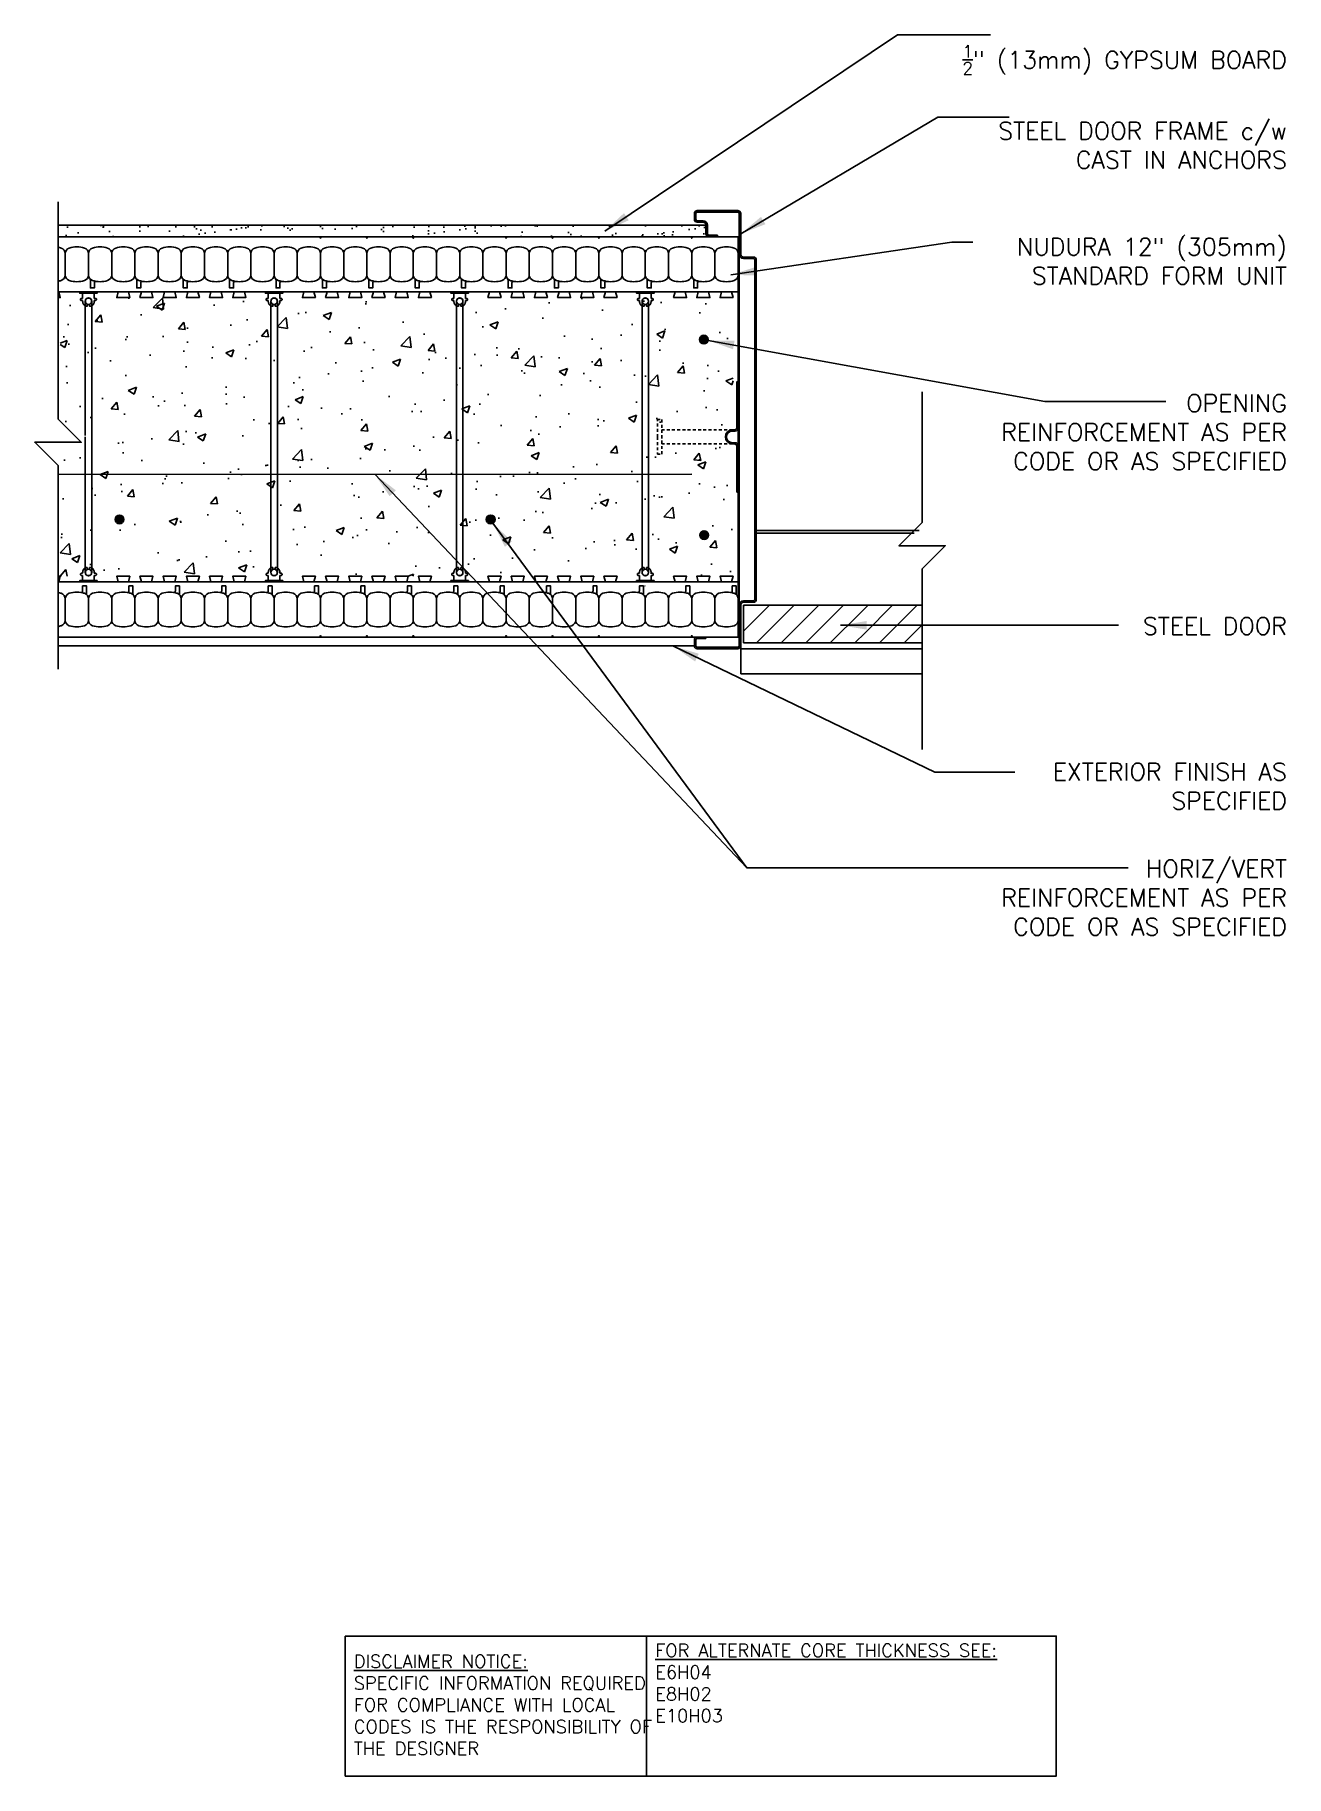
# Model space of a CAD drawing. Header units: inches. Extents: x 2973.8 to 3027.8, y 459.4 to 534.4.
import ezdxf

# ---------------------------------------------------------------- set-up
doc = ezdxf.new("R2010")
doc.units = ezdxf.units.IN
doc.header["$LTSCALE"] = 0.5
doc.header["$MEASUREMENT"] = 0
doc.linetypes.add('HIDDEN', pattern=[0.375, 0.25, -0.125])
doc.layers.get('0').update_dxf_attribs({"linetype": 'CONTINUOUS'})
for name, color, linetype in [('HATCH', 12, 'CONTINUOUS'), ('LINE18', 9, 'CONTINUOUS'), ('line25', 2, 'CONTINUOUS'), ('LINE50', 5, 'CONTINUOUS'), ('LINE65', 3, 'CONTINUOUS'), ('LINE9', 9, 'CONTINUOUS'), ('TEXT', 4, 'CONTINUOUS')]:
    doc.layers.add(name, color=color, linetype=linetype)
doc.styles.add('DIM', font='romans.shx', dxfattribs={"width": 0.7})
doc.styles.add('ROMANS', font='romans')
doc.styles.get("Standard").update_dxf_attribs({"font": 'romans.shx'})
doc.dimstyles.new('ext_12', dxfattribs={"dimscale": 12, "dimtxt": 0.09375, "dimasz": 0.09375, "dimexe": 0.09375, "dimexo": 0.0625, "dimgap": 0.0625, "dimtad": 1, "dimdec": 1, "dimzin": 3, "dimdsep": 46, "dimlunit": 4, "dimtxsty": 'DIM', "dimcen": 0.09, "dimdle": 0.09375, "dimclrt": 4, "dimadec": 0, "dimazin": 0, "dimtfac": 1, "dimtdec": 1, "dimtmove": 2, "dimatfit": 3, "dimfxl": 0, "dimfrac": 2, "dimtolj": 1, "dimtzin": 0, "dimarcsym": 0})
pattern_1 = [(45, (86.2327, -1.78074), (-0.53033009, 0.53033009), [])]

# ---------------------------------------------------------------- blocks, each defined once
blk = doc.blocks.new('Connector')
blk.add_point((0.271, 0))
at = {"layer": 'LINE9'}
for p, q in [((0, 0.375), (0, -0.375)), ((0.062, -0.375), (0.062, 0.375)), ((0.281, 0.25), (0.062, 0.25))]:
    blk.add_line(p, q, dxfattribs=at)
for points, weights in [([(0.007, 0.375), (0.004, 0.375), (0, 0.375)], [1, 0.972587069138, 0.950305488115]), ([(0.327, 0.343), (0.308, 0.343), (0.281, 0.317), (0.281, 0.297)], [1, 0.85355339, 0.85355339, 1]), ([(0.328, 0.343), (0.327, 0.343), (0.327, 0.343)], [1, 0.70710678, 1]), ([(0.375, 0.297), (0.375, 0.317), (0.348, 0.343), (0.329, 0.343)], [1, 0.85355339, 0.85355339, 1]), ([(0.406, 0.25), (0.546, 0.25), (0.619, 0.131)], [0.958404415409, 0.794674173519, 0.864651571113]), ([(0.619, 0.052), (0.612, 0.049), (0.604, 0.049)], [0.83615024178, 0.892081430621, 1]), ([(0, -0.375), (0.004, -0.375), (0.007, -0.375)], [0.950305488115, 0.972587069138, 1]), ([(0.281, -0.297), (0.281, -0.317), (0.308, -0.343), (0.327, -0.343)], [1, 0.85355339, 0.85355339, 1]), ([(0.327, -0.343), (0.281, -0.343), (0.281, -0.297)], [1, 0.70710678, 1]), ([(0.329, -0.343), (0.348, -0.343), (0.375, -0.317), (0.375, -0.297)], [1, 0.85355339, 0.85355339, 1]), ([(0.375, -0.297), (0.375, -0.343), (0.329, -0.343)], [1, 0.70710678, 1]), ([(0.619, -0.131), (0.546, -0.25), (0.406, -0.25)], [0.864651574428, 0.794674169686, 0.958404415195]), ([(0.604, -0.049), (0.612, -0.049), (0.619, -0.052)], [1, 0.89208144177, 0.836150253337])]:
    blk.add_rational_spline(points, weights, degree=2, dxfattribs=at)
for points, degree in [([(0, 0.375), (0.002, 0.375), (0.005, 0.375), (0.007, 0.375)], 3), ([(0.007, 0.375), (0.021, 0.375), (0.051, 0.375), (0.062, 0.375), (0.062, 0.375)], 3), ([(0.281, 0.25), (0.281, 0.297)], 1), ([(0.327, 0.343), (0.327, 0.343), (0.328, 0.343), (0.328, 0.343)], 3), ([(0.328, 0.343), (0.329, 0.343), (0.329, 0.343), (0.329, 0.343)], 3), ([(0.375, 0.25), (0.375, 0.297)], 1), ([(0.406, 0.25), (0.375, 0.25)], 1), ([(0.406, 0.25), (0.406, 0.25)], 1), ([(0.406, 0.25), (0.406, 0.25)], 1), ([(0.406, 0.25), (0.406, 0.25)], 1), ([(0.406, 0.25), (0.406, 0.25)], 1), ([(0.406, 0.25), (0.406, 0.25)], 1), ([(0.406, 0.25), (0.406, 0.25)], 1), ([(0.406, 0.25), (0.406, 0.25)], 1), ([(0.406, 0.25), (0.406, 0.25)], 1), ([(0.406, 0.25), (0.406, 0.25)], 1), ([(0.406, 0.25), (0.406, 0.25)], 1), ([(0.406, 0.25), (0.406, 0.25)], 1), ([(0.406, 0.25), (0.406, 0.25)], 1), ([(0.406, 0.25), (0.406, 0.25)], 1), ([(0.406, 0.25), (0.406, 0.25)], 1), ([(0.406, 0.25), (0.406, 0.25)], 1), ([(0.406, 0.25), (0.406, 0.25)], 1), ([(0.406, 0.25), (0.406, 0.25)], 1), ([(0.406, 0.25), (0.406, 0.25)], 1), ([(0.406, 0.25), (0.406, 0.25)], 1), ([(0.406, 0.25), (0.406, 0.25)], 1), ([(0.406, 0.25), (0.406, 0.25)], 1), ([(0.406, 0.25), (0.406, 0.25)], 1), ([(0.406, 0.25), (0.406, 0.25)], 1), ([(0.406, 0.25), (0.406, 0.25)], 1), ([(0.604, 0.049), (0.532, 0.049)], 1), ([(0.532, 0.049), (0.532, 0.049)], 1), ([(0.532, 0.049), (0.532, 0.049)], 1), ([(0.532, 0.049), (0.532, 0.049)], 1), ([(0.532, 0.049), (0.532, 0.049)], 1), ([(0.532, 0.049), (0.532, 0.049)], 1), ([(0.532, 0.049), (0.532, 0.049)], 1), ([(0.532, 0.049), (0.532, 0.049)], 1), ([(0.532, 0.049), (0.532, 0.049)], 1), ([(0.532, 0.049), (0.532, 0.049)], 1), ([(0.532, 0.049), (0.532, 0.049)], 1), ([(0.604, 0.049), (0.609, 0.049), (0.614, 0.05), (0.619, 0.052)], 3), ([(0.604, 0.049), (0.604, 0.049)], 1), ([(0.604, 0.049), (0.604, 0.049)], 1), ([(0.604, 0.049), (0.604, 0.049)], 1), ([(0.604, 0.049), (0.604, 0.049)], 1), ([(0.619, 0.131), (0.619, 0.052)], 1), ([(0.619, 0.131), (0.619, 0.131)], 1), ([(0.619, 0.131), (0.619, 0.131)], 1), ([(0.619, 0.131), (0.619, 0.131)], 1), ([(0.619, 0.131), (0.619, 0.131)], 1), ([(0.007, -0.375), (0.005, -0.375), (0.002, -0.375), (0, -0.375)], 3), ([(0.062, -0.375), (0.062, -0.375), (0.051, -0.375), (0.021, -0.375), (0.007, -0.375)], 3), ([(0.062, -0.25), (0.281, -0.25)], 1), ([(0.281, -0.297), (0.281, -0.25)], 1), ([(0.281, -0.25), (0.281, -0.297)], 1), ([(0.328, -0.343), (0.328, -0.343), (0.327, -0.343), (0.327, -0.343)], 3), ([(0.329, -0.343), (0.329, -0.343), (0.329, -0.343), (0.328, -0.343)], 3), ([(0.375, -0.25), (0.375, -0.297)], 1), ([(0.375, -0.297), (0.375, -0.25)], 1), ([(0.406, -0.25), (0.375, -0.25)], 1), ([(0.406, -0.25), (0.406, -0.25)], 1), ([(0.406, -0.25), (0.406, -0.25)], 1), ([(0.406, -0.25), (0.406, -0.25)], 1), ([(0.406, -0.25), (0.406, -0.25)], 1), ([(0.406, -0.25), (0.406, -0.25)], 1), ([(0.406, -0.25), (0.406, -0.25)], 1), ([(0.406, -0.25), (0.406, -0.25)], 1), ([(0.406, -0.25), (0.406, -0.25)], 1), ([(0.406, -0.25), (0.406, -0.25)], 1), ([(0.406, -0.25), (0.406, -0.25)], 1), ([(0.406, -0.25), (0.406, -0.25)], 1), ([(0.532, -0.049), (0.604, -0.049)], 1), ([(0.604, -0.049), (0.58, -0.049), (0.556, -0.049), (0.532, -0.049)], 3), ([(0.532, -0.049), (0.532, -0.049)], 1), ([(0.532, -0.049), (0.532, -0.049)], 1), ([(0.532, -0.049), (0.532, -0.049)], 1), ([(0.532, -0.049), (0.532, -0.049)], 1), ([(0.619, -0.052), (0.614, -0.05), (0.609, -0.049), (0.604, -0.049)], 3), ([(0.604, -0.049), (0.604, -0.049)], 1), ([(0.604, -0.049), (0.604, -0.049)], 1), ([(0.604, -0.049), (0.604, -0.049)], 1), ([(0.604, -0.049), (0.604, -0.049)], 1), ([(0.604, -0.049), (0.604, -0.049)], 1), ([(0.604, -0.049), (0.604, -0.049)], 1), ([(0.604, -0.049), (0.604, -0.049)], 1), ([(0.604, -0.049), (0.604, -0.049)], 1), ([(0.619, -0.052), (0.619, -0.131)], 1), ([(0.619, -0.131), (0.619, -0.131)], 1), ([(0.619, -0.131), (0.619, -0.131)], 1), ([(0.619, -0.131), (0.619, -0.131)], 1), ([(0.619, -0.131), (0.619, -0.131)], 1)]:
    blk.add_open_spline(points, degree=degree, dxfattribs=at)
for points, weights, knots in [([(0.062, 0.375), (0.062, 0.375), (0.046, 0.375), (0.03, 0.375), (0.007, 0.375)], [0.868718858569, 0.861102746415, 1, 0.861102734288, 0.868718859898], [0, 0, 0, 0.5, 0.5, 1, 1, 1]), ([(0.532, 0.049), (0.472, 0.203), (0.333, 0.113), (0.157, 0), (0.333, -0.113), (0.472, -0.203), (0.532, -0.049)], [0.899508922286, 0.599718215298, 1, 0.54226024, 1, 0.599718224335, 0.899508908749], [0, 0, 0, 0.318112, 0.318112, 0.681888, 0.681888, 1, 1, 1]), ([(0.007, -0.375), (0.03, -0.375), (0.046, -0.375), (0.062, -0.375), (0.062, -0.375)], [0.868718859319, 0.861102739573, 1, 0.861102742958, 0.868718858948], [0, 0, 0, 0.5, 0.5, 1, 1, 1])]:
    blk.add_rational_spline(points, weights, degree=2, knots=knots, dxfattribs=at)

msp = doc.modelspace()

# ---------------------------------------------------------------- hatches: boundary and pattern name
at = {"layer": 'HATCH'}
h = msp.add_hatch(dxfattribs=at)
h.set_pattern_fill('AR-SAND', color=256, scale=0.5, style=0)
h.set_pattern_definition([(37.5, (99.96974, 66.24105), (-0.03149668, 0.96341188), [0, -0.76, 0, -0.85, 0, -0.8125]), (7.5, (99.9697, 66.241), (0.88488835, 1.41107303), [0, -0.41, 0, -0.685, 0, -0.2625]), (327.5, (99.3547, 66.24105), (1.55707093, 0.00282953), [0, -0.25, 0, -0.9, 0, -1.175]), (317.5, (99.3547, 66.241), (1.5030633, 0.4388378), [0, -0.125, 0, -0.59, 0, -0.675])])
h.paths.add_polyline_path([(2993.448, 526.177), (2987.763, 526.177), (2987.763, 525.677), (2993.448, 525.677)])
h.paths.add_polyline_path([(2974.847, 526.177), (2974.847, 525.677), (2987.763, 525.677), (2987.763, 526.177)])
edge = h.paths.add_edge_path()
edge.add_line((3003.272, 525.677), (3003.272, 525.74))
edge.add_line((3003.272, 525.74), (3002.897, 525.74))
edge.add_arc((3002.897, 525.802), 0.0625, 180, 270, ccw=False)
edge.add_line((3002.834, 525.802), (3002.834, 526.177))
edge.add_line((3002.834, 526.177), (2993.448, 526.177))
edge.add_line((2993.448, 526.177), (2993.448, 525.677))
edge.add_line((2993.448, 525.677), (3003.272, 525.677))
h = msp.add_hatch(dxfattribs=at)
h.set_pattern_fill('AR-CONC', color=256, scale=0.5, style=0)
h.set_pattern_definition([(50, (2974.9405, 511.0524), (3.5863, -0.31376), [0.375, -4.125]), (355, (2974.9405, 511.0524), (-0.69376, 3.76096), [0.3, -3.3]), (100.451, (2975.2393, 511.0263), (2.89255, 3.4472), [0.3187, -3.5057]), (46.184, (2974.9405, 512.0524), (5.3362, -0.8276), [0.5625, -6.1875]), (96.636, (2975.385, 511.9834), (4.6733, 4.8706), [0.47805, -5.2586]), (351.184, (2974.9405, 512.0524), (4.6733, 4.8706), [0.45, -4.95]), (21, (2975.4405, 511.8024), (2.98454, -2.0131), [0.375, -4.125]), (326, (2975.4405, 511.8024), (1.21658, 3.62575), [0.3, -3.3]), (71.451, (2975.689, 511.6346), (4.2011, 1.61265), [0.3187, -3.5057]), (37.5, (2974.9405, 511.0524), (0.0608, 1.66447), [0, -3.26, 0, -3.35, 0, -3.3125]), (7.5, (2974.9405, 511.0524), (1.31535, 1.97206), [0, -1.91, 0, -3.185, 0, -1.2625]), (327.5, (2973.8255, 511.0524), (2.66911, -0.112774), [0, -1.25, 0, -3.9, 0, -5.175]), (317.5, (2973.3255, 511.0524), (2.91593, 0.50052), [0, -1.625, 0, -2.59, 0, -3.675])])
h.paths.add_polyline_path([(3003.94, 523.052), (2974.94, 523.052), (2974.94, 511.052), (3003.94, 511.052)])
h = msp.add_hatch(dxfattribs=at)
h.set_pattern_fill('ANSI31', color=256, scale=6, style=0)
h.set_pattern_definition(pattern_1)
h.paths.add_polyline_path([(3004.397, 508.177), (3005.611, 508.177), (3005.212, 509.033), (3004.931, 509.802), (3004.397, 509.802)])
h = msp.add_hatch(dxfattribs=at)
h.set_pattern_fill('ANSI31', color=256, scale=6, style=0)
h.set_pattern_definition(pattern_1)
h.paths.add_polyline_path([(3009.705, 508.177), (3009.426, 509.802), (3004.931, 509.802), (3005.212, 509.033), (3005.611, 508.177)])
h = msp.add_hatch(dxfattribs=at)
h.set_pattern_fill('ANSI31', color=256, scale=6, style=0)
h.set_pattern_definition(pattern_1)
h.paths.add_polyline_path([(3009.705, 508.177), (3012.086, 508.177), (3012.086, 509.802), (3009.426, 509.802)])
at = {"layer": 'LINE65'}
for points in [[(3002.869, 521.243, 1), (3002.494, 521.243, 1)], [(2977.681, 513.498, 1), (2977.306, 513.498, 1)], [(2993.681, 513.498, 1), (2993.306, 513.498, 1)], [(3002.88, 512.82, 1), (3002.505, 512.82, 1)]]:
    msp.add_hatch(color=256, dxfattribs=at).paths.add_polyline_path(points)

# ---------------------------------------------------------------- linework, layer by layer
at = {"layer": 'HATCH'}
for p, q in [((3004.941, 513.026), (3011.964, 513.026)), ((3004.941, 512.901), (3011.747, 512.901)), ((3004.272, 508.051), (3004.272, 506.842)), ((3004.272, 507.926), (3012.086, 507.926)), ((3004.272, 506.842), (3012.086, 506.842))]:
    msp.add_line(p, q, dxfattribs=at)
at = {"layer": 'LINE18'}
for points in [[(2974.847, 507.052), (2974.847, 515.823), (2973.847, 516.823), (2975.847, 516.823), (2974.847, 517.823), (2974.847, 527.177)], [(3012.086, 503.583), (3012.086, 511.363), (3013.086, 512.363), (3011.086, 512.363), (3012.086, 513.363), (3012.086, 518.988)]]:
    msp.add_lwpolyline(points, dxfattribs=at)
at = {"layer": 'line25'}
for p, q in [((3004.159, 523.302), (2974.847, 523.302)), ((3004.159, 511.052), (3004.159, 508.427)), ((3004.159, 510.802), (2974.847, 510.802)), ((3000.139, 510.634), (3000.159, 510.634)), ((3012.086, 509.802), (3004.397, 509.802)), ((3004.397, 509.802), (3004.397, 508.177)), ((3004.397, 508.177), (3012.086, 508.177))]:
    msp.add_line(p, q, dxfattribs=at)
for points in [[(2974.847, 523.302), (2974.878, 523.302), (2974.94, 523.052), (2974.847, 523.052)], [(2974.847, 510.802), (2974.878, 510.802), (2974.94, 511.052), (2974.847, 511.052)]]:
    msp.add_lwpolyline(points, dxfattribs=at)
for points in [[(2977.878, 523.302), (2977.94, 523.052), (2977.378, 523.052), (2977.44, 523.302)], [(2978.878, 523.302), (2978.94, 523.052), (2978.378, 523.052), (2978.44, 523.302)], [(2979.878, 523.302), (2979.94, 523.052), (2979.378, 523.052), (2979.44, 523.302)], [(2980.878, 523.302), (2980.94, 523.052), (2980.378, 523.052), (2980.44, 523.302)], [(2981.878, 523.302), (2981.94, 523.052), (2981.378, 523.052), (2981.44, 523.302)], [(2982.878, 523.302), (2982.94, 523.052), (2982.378, 523.052), (2982.44, 523.302)], [(2985.878, 523.302), (2985.94, 523.052), (2985.378, 523.052), (2985.44, 523.302)], [(2986.878, 523.302), (2986.94, 523.052), (2986.378, 523.052), (2986.44, 523.302)], [(2987.878, 523.302), (2987.94, 523.052), (2987.378, 523.052), (2987.44, 523.302)], [(2988.878, 523.302), (2988.94, 523.052), (2988.378, 523.052), (2988.44, 523.302)], [(2989.878, 523.302), (2989.94, 523.052), (2989.378, 523.052), (2989.44, 523.302)], [(2990.878, 523.302), (2990.94, 523.052), (2990.378, 523.052), (2990.44, 523.302)], [(2993.878, 523.302), (2993.94, 523.052), (2993.378, 523.052), (2993.44, 523.302)], [(2994.878, 523.302), (2994.94, 523.052), (2994.378, 523.052), (2994.44, 523.302)], [(2995.878, 523.302), (2995.94, 523.052), (2995.378, 523.052), (2995.44, 523.302)], [(2996.878, 523.302), (2996.94, 523.052), (2996.378, 523.052), (2996.44, 523.302)], [(2997.878, 523.302), (2997.94, 523.052), (2997.378, 523.052), (2997.44, 523.302)], [(2998.878, 523.302), (2998.94, 523.052), (2998.378, 523.052), (2998.44, 523.302)], [(3001.878, 523.302), (3001.94, 523.052), (3001.378, 523.052), (3001.44, 523.302)], [(3002.878, 523.302), (3002.94, 523.052), (3002.378, 523.052), (3002.44, 523.302)], [(3003.878, 523.302), (3003.94, 523.052), (3003.378, 523.052), (3003.44, 523.302)], [(2977.878, 510.802), (2977.94, 511.052), (2977.378, 511.052), (2977.44, 510.802)], [(2978.878, 510.802), (2978.94, 511.052), (2978.378, 511.052), (2978.44, 510.802)], [(2979.878, 510.802), (2979.94, 511.052), (2979.378, 511.052), (2979.44, 510.802)], [(2980.878, 510.802), (2980.94, 511.052), (2980.378, 511.052), (2980.44, 510.802)], [(2981.878, 510.802), (2981.94, 511.052), (2981.378, 511.052), (2981.44, 510.802)], [(2982.878, 510.802), (2982.94, 511.052), (2982.378, 511.052), (2982.44, 510.802)], [(2985.878, 510.802), (2985.94, 511.052), (2985.378, 511.052), (2985.44, 510.802)], [(2986.878, 510.802), (2986.94, 511.052), (2986.378, 511.052), (2986.44, 510.802)], [(2987.878, 510.802), (2987.94, 511.052), (2987.378, 511.052), (2987.44, 510.802)], [(2988.878, 510.802), (2988.94, 511.052), (2988.378, 511.052), (2988.44, 510.802)], [(2989.878, 510.802), (2989.94, 511.052), (2989.378, 511.052), (2989.44, 510.802)], [(2990.878, 510.802), (2990.94, 511.052), (2990.378, 511.052), (2990.44, 510.802)], [(2993.878, 510.802), (2993.94, 511.052), (2993.378, 511.052), (2993.44, 510.802)], [(2994.878, 510.802), (2994.94, 511.052), (2994.378, 511.052), (2994.44, 510.802)], [(2995.878, 510.802), (2995.94, 511.052), (2995.378, 511.052), (2995.44, 510.802)], [(2996.878, 510.802), (2996.94, 511.052), (2996.378, 511.052), (2996.44, 510.802)], [(2997.878, 510.802), (2997.94, 511.052), (2997.378, 511.052), (2997.44, 510.802)], [(2998.878, 510.802), (2998.94, 511.052), (2998.378, 511.052), (2998.44, 510.802)], [(3001.878, 510.802), (3001.94, 511.052), (3001.378, 511.052), (3001.44, 510.802)], [(3002.878, 510.802), (3002.94, 511.052), (3002.378, 511.052), (3002.44, 510.802)], [(3003.878, 510.802), (3003.94, 511.052), (3003.378, 511.052), (3003.44, 510.802)]]:
    msp.add_lwpolyline(points, close=True, dxfattribs=at)
at = {"layer": 'LINE50'}
for p, q in [((2974.847, 525.677), (3004.159, 525.677)), ((3004.159, 525.677), (3004.159, 523.302)), ((3004.159, 511.052), (3004.159, 508.427)), ((3004.159, 508.427), (3004.159, 510.802)), ((2974.847, 508.427), (3004.159, 508.427))]:
    msp.add_line(p, q, dxfattribs=at)
at = {"layer": 'LINE65', "flags": 128}
msp.add_lwpolyline([(2974.847, 515.43), (3002.159, 515.45)], dxfattribs=at)
at = {"layer": 'LINE65'}
for centre in [(3002.682, 521.243), (2977.494, 513.498), (2993.494, 513.498), (3002.693, 512.82)]:
    msp.add_circle(centre, 0.188, dxfattribs=at)
at = {"layer": 'LINE9'}
for p, q in [((3002.272, 526.677), (3002.272, 526.427)), ((3002.334, 526.427), (3002.334, 526.677)), ((3004.147, 526.802), (3002.397, 526.802)), ((3002.397, 526.74), (3004.147, 526.74)), ((3004.209, 526.677), (3004.209, 524.927)), ((3004.272, 524.927), (3004.272, 526.677)), ((3002.647, 526.365), (3002.397, 526.365)), ((3002.397, 526.302), (3002.647, 526.302)), ((3002.772, 526.177), (3002.772, 525.802)), ((3002.834, 525.802), (3002.834, 526.177)), ((3003.272, 525.74), (3002.897, 525.74)), ((3002.897, 525.677), (3003.272, 525.677)), ((3003.272, 525.677), (3003.272, 525.74)), ((3004.159, 509.306), (3004.159, 525.425)), ((3004.159, 525.425), (3004.209, 525.425)), ((3004.209, 525.425), (3004.209, 509.306)), ((3004.816, 524.802), (3004.397, 524.802)), ((3004.397, 524.74), (3004.816, 524.74)), ((3004.878, 524.677), (3004.878, 510.052)), ((3004.941, 510.052), (3004.941, 524.677)), ((2976.019, 517.109), (2976.019, 522.896)), ((2976.3, 514.318), (2976.3, 522.896)), ((2984.019, 514.318), (2984.019, 522.896)), ((2984.3, 514.318), (2984.3, 522.896)), ((2992.019, 511.208), (2992.019, 522.896)), ((2992.3, 511.208), (2992.3, 522.896)), ((3000.019, 511.208), (3000.019, 522.896)), ((3000.3, 511.208), (3000.3, 522.896)), ((2976.019, 516.109), (2976.019, 517.052)), ((2976.019, 514.318), (2976.019, 516.109)), ((2976.019, 514.087), (2976.019, 514.318)), ((2976.019, 511.208), (2976.019, 514.087)), ((2976.3, 511.208), (2976.3, 514.318)), ((2984.019, 511.208), (2984.019, 514.318)), ((2984.3, 511.208), (2984.3, 514.318)), ((3004.209, 509.802), (3004.209, 508.052)), ((3004.272, 508.052), (3004.272, 509.802)), ((3004.816, 509.99), (3004.397, 509.99)), ((3004.397, 509.927), (3004.816, 509.927)), ((3004.209, 509.306), (3004.159, 509.306)), ((3002.272, 508.302), (3002.272, 508.052)), ((3002.334, 508.052), (3002.334, 508.302)), ((3002.772, 508.427), (3002.397, 508.427)), ((3002.397, 508.365), (3002.772, 508.365)), ((3004.147, 507.99), (3002.397, 507.99)), ((3002.397, 507.927), (3004.147, 507.927)), ((3002.712, 508.427), (3002.772, 508.427)), ((3002.772, 508.365), (3002.772, 508.427))]:
    msp.add_line(p, q, dxfattribs=at)
at = {"layer": 'LINE9', "flags": 128}
for points in [[(3002.772, 526.177), (3002.772, 526.177), (2974.847, 526.177)], [(3002.272, 508.052), (2974.847, 508.052)]]:
    msp.add_lwpolyline(points, dxfattribs=at)
at = {"layer": 'LINE9'}
for points in [[(2974.847, 525.223, -0.03389), (2974.986, 525.188, -0.325305), (2975.159, 524.95), (2975.159, 524.029, -0.325305), (2974.986, 523.791, -0.03389), (2974.847, 523.757)], [(2974.847, 508.882, 0.03389), (2974.986, 508.916, 0.325305), (2975.159, 509.154), (2975.159, 510.075, 0.325305), (2974.986, 510.313, 0.03389), (2974.847, 510.348, 0.03389)]]:
    msp.add_lwpolyline(points, format="xyb", dxfattribs=at)
for points in [[(2975.986, 523.791, -0.157671), (2975.332, 523.791, -0.325305), (2975.159, 524.029), (2975.159, 524.95, -0.325305), (2975.332, 525.188, -0.157671), (2975.986, 525.188, -0.325305), (2976.159, 524.95), (2976.159, 524.029, -0.325305)], [(2976.986, 523.791, -0.157671), (2976.332, 523.791, -0.325305), (2976.159, 524.029), (2976.159, 524.95, -0.325305), (2976.332, 525.188, -0.157671), (2976.986, 525.188, -0.325305), (2977.159, 524.95), (2977.159, 524.029, -0.325305)], [(2977.986, 523.791, -0.157671), (2977.332, 523.791, -0.325305), (2977.159, 524.029), (2977.159, 524.95, -0.325305), (2977.332, 525.188, -0.157671), (2977.986, 525.188, -0.325305), (2978.159, 524.95), (2978.159, 524.029, -0.325305)], [(2978.986, 523.791, -0.157671), (2978.332, 523.791, -0.325305), (2978.159, 524.029), (2978.159, 524.95, -0.325305), (2978.332, 525.188, -0.157671), (2978.986, 525.188, -0.325305), (2979.159, 524.95), (2979.159, 524.029, -0.325305)], [(2979.986, 523.791, -0.157671), (2979.332, 523.791, -0.325305), (2979.159, 524.029), (2979.159, 524.95, -0.325305), (2979.332, 525.188, -0.157671), (2979.986, 525.188, -0.325305), (2980.159, 524.95), (2980.159, 524.029, -0.325305)], [(2980.986, 523.791, -0.157671), (2980.332, 523.791, -0.325305), (2980.159, 524.029), (2980.159, 524.95, -0.325305), (2980.332, 525.188, -0.157671), (2980.986, 525.188, -0.325305), (2981.159, 524.95), (2981.159, 524.029, -0.325305)], [(2981.986, 523.791, -0.157671), (2981.332, 523.791, -0.325305), (2981.159, 524.029), (2981.159, 524.95, -0.325305), (2981.332, 525.188, -0.157671), (2981.986, 525.188, -0.325305), (2982.159, 524.95), (2982.159, 524.029, -0.325305)], [(2982.986, 523.791, -0.157671), (2982.332, 523.791, -0.325305), (2982.159, 524.029), (2982.159, 524.95, -0.325305), (2982.332, 525.188, -0.157671), (2982.986, 525.188, -0.325305), (2983.159, 524.95), (2983.159, 524.029, -0.325305)], [(2983.986, 523.791, -0.157671), (2983.332, 523.791, -0.325305), (2983.159, 524.029), (2983.159, 524.95, -0.325305), (2983.332, 525.188, -0.157671), (2983.986, 525.188, -0.325305), (2984.159, 524.95), (2984.159, 524.029, -0.325305)], [(2984.986, 523.791, -0.157671), (2984.332, 523.791, -0.325305), (2984.159, 524.029), (2984.159, 524.95, -0.325305), (2984.332, 525.188, -0.157671), (2984.986, 525.188, -0.325305), (2985.159, 524.95), (2985.159, 524.029, -0.325305)], [(2985.986, 523.791, -0.157671), (2985.332, 523.791, -0.325305), (2985.159, 524.029), (2985.159, 524.95, -0.325305), (2985.332, 525.188, -0.157671), (2985.986, 525.188, -0.325305), (2986.159, 524.95), (2986.159, 524.029, -0.325305)], [(2986.986, 523.791, -0.157671), (2986.332, 523.791, -0.325305), (2986.159, 524.029), (2986.159, 524.95, -0.325305), (2986.332, 525.188, -0.157671), (2986.986, 525.188, -0.325305), (2987.159, 524.95), (2987.159, 524.029, -0.325305)], [(2987.986, 523.791, -0.157671), (2987.332, 523.791, -0.325305), (2987.159, 524.029), (2987.159, 524.95, -0.325305), (2987.332, 525.188, -0.157671), (2987.986, 525.188, -0.325305), (2988.159, 524.95), (2988.159, 524.029, -0.325305)], [(2988.986, 523.791, -0.157671), (2988.332, 523.791, -0.325305), (2988.159, 524.029), (2988.159, 524.95, -0.325305), (2988.332, 525.188, -0.157671), (2988.986, 525.188, -0.325305), (2989.159, 524.95), (2989.159, 524.029, -0.325305)], [(2989.986, 523.791, -0.157671), (2989.332, 523.791, -0.325305), (2989.159, 524.029), (2989.159, 524.95, -0.325305), (2989.332, 525.188, -0.157671), (2989.986, 525.188, -0.325305), (2990.159, 524.95), (2990.159, 524.029, -0.325305)], [(2990.986, 523.791, -0.157671), (2990.332, 523.791, -0.325305), (2990.159, 524.029), (2990.159, 524.95, -0.325305), (2990.332, 525.188, -0.157671), (2990.986, 525.188, -0.325305), (2991.159, 524.95), (2991.159, 524.029, -0.325305)], [(2991.986, 523.791, -0.157671), (2991.332, 523.791, -0.325305), (2991.159, 524.029), (2991.159, 524.95, -0.325305), (2991.332, 525.188, -0.157671), (2991.986, 525.188, -0.325305), (2992.159, 524.95), (2992.159, 524.029, -0.325305)], [(2992.986, 523.791, -0.157671), (2992.332, 523.791, -0.325305), (2992.159, 524.029), (2992.159, 524.95, -0.325305), (2992.332, 525.188, -0.157671), (2992.986, 525.188, -0.325305), (2993.159, 524.95), (2993.159, 524.029, -0.325305)], [(2993.986, 523.791, -0.157671), (2993.332, 523.791, -0.325305), (2993.159, 524.029), (2993.159, 524.95, -0.325305), (2993.332, 525.188, -0.157671), (2993.986, 525.188, -0.325305), (2994.159, 524.95), (2994.159, 524.029, -0.325305)], [(2994.986, 523.791, -0.157671), (2994.332, 523.791, -0.325305), (2994.159, 524.029), (2994.159, 524.95, -0.325305), (2994.332, 525.188, -0.157671), (2994.986, 525.188, -0.325305), (2995.159, 524.95), (2995.159, 524.029, -0.325305)], [(2995.986, 523.791, -0.157671), (2995.332, 523.791, -0.325305), (2995.159, 524.029), (2995.159, 524.95, -0.325305), (2995.332, 525.188, -0.157671), (2995.986, 525.188, -0.325305), (2996.159, 524.95), (2996.159, 524.029, -0.325305)], [(2996.986, 523.791, -0.157671), (2996.332, 523.791, -0.325305), (2996.159, 524.029), (2996.159, 524.95, -0.325305), (2996.332, 525.188, -0.157671), (2996.986, 525.188, -0.325305), (2997.159, 524.95), (2997.159, 524.029, -0.325305)], [(2997.986, 523.791, -0.157671), (2997.332, 523.791, -0.325305), (2997.159, 524.029), (2997.159, 524.95, -0.325305), (2997.332, 525.188, -0.157671), (2997.986, 525.188, -0.325305), (2998.159, 524.95), (2998.159, 524.029, -0.325305)], [(2998.986, 523.791, -0.157671), (2998.332, 523.791, -0.325305), (2998.159, 524.029), (2998.159, 524.95, -0.325305), (2998.332, 525.188, -0.157671), (2998.986, 525.188, -0.325305), (2999.159, 524.95), (2999.159, 524.029, -0.325305)], [(2999.986, 523.791, -0.157671), (2999.332, 523.791, -0.325305), (2999.159, 524.029), (2999.159, 524.95, -0.325305), (2999.332, 525.188, -0.157671), (2999.986, 525.188, -0.325305), (3000.159, 524.95), (3000.159, 524.029, -0.325305)], [(3000.986, 523.791, -0.157671), (3000.332, 523.791, -0.325305), (3000.159, 524.029), (3000.159, 524.95, -0.325305), (3000.332, 525.188, -0.157671), (3000.986, 525.188, -0.325305), (3001.159, 524.95), (3001.159, 524.029, -0.325305)], [(3001.986, 523.791, -0.157671), (3001.332, 523.791, -0.325305), (3001.159, 524.029), (3001.159, 524.95, -0.325305), (3001.332, 525.188, -0.157671), (3001.986, 525.188, -0.325305), (3002.159, 524.95), (3002.159, 524.029, -0.325305)], [(3002.986, 523.791, -0.157671), (3002.332, 523.791, -0.325305), (3002.159, 524.029), (3002.159, 524.95, -0.325305), (3002.332, 525.188, -0.157671), (3002.986, 525.188, -0.325305), (3003.159, 524.95), (3003.159, 524.029, -0.325305)], [(3003.986, 523.791, -0.157671), (3003.332, 523.791, -0.325305), (3003.159, 524.029), (3003.159, 524.95, -0.325305), (3003.332, 525.188, -0.157671), (3003.986, 525.188, -0.325305), (3004.159, 524.95), (3004.159, 524.029, -0.325305)], [(2976.332, 523.791, 0.037267), (2976.486, 523.754, 0.463036), (2976.413, 523.692), (2976.413, 523.471), (2976.243, 523.471), (2976.243, 523.817, 0.189002), (2976.226, 523.859, 0.128407)], [(2978.332, 523.791, 0.037267), (2978.486, 523.754, 0.463036), (2978.413, 523.692), (2978.413, 523.471), (2978.243, 523.471), (2978.243, 523.817, 0.189002), (2978.226, 523.859, 0.128407)], [(2980.332, 523.791, 0.037267), (2980.486, 523.754, 0.463036), (2980.413, 523.692), (2980.413, 523.471), (2980.243, 523.471), (2980.243, 523.817, 0.189002), (2980.226, 523.859, 0.128407)], [(2982.332, 523.791, 0.037267), (2982.486, 523.754, 0.463036), (2982.413, 523.692), (2982.413, 523.471), (2982.243, 523.471), (2982.243, 523.817, 0.189002), (2982.226, 523.859, 0.128407)], [(2984.332, 523.791, 0.037267), (2984.486, 523.754, 0.463036), (2984.413, 523.692), (2984.413, 523.471), (2984.243, 523.471), (2984.243, 523.817, 0.189002), (2984.226, 523.859, 0.128407)], [(2986.332, 523.791, 0.037267), (2986.486, 523.754, 0.463036), (2986.413, 523.692), (2986.413, 523.471), (2986.243, 523.471), (2986.243, 523.817, 0.189002), (2986.226, 523.859, 0.128407)], [(2988.332, 523.791, 0.037267), (2988.486, 523.754, 0.463036), (2988.413, 523.692), (2988.413, 523.471), (2988.243, 523.471), (2988.243, 523.817, 0.189002), (2988.226, 523.859, 0.128407)], [(2990.332, 523.791, 0.037267), (2990.486, 523.754, 0.463036), (2990.413, 523.692), (2990.413, 523.471), (2990.243, 523.471), (2990.243, 523.817, 0.189002), (2990.226, 523.859, 0.128407)], [(2992.332, 523.791, 0.037267), (2992.486, 523.754, 0.463036), (2992.413, 523.692), (2992.413, 523.471), (2992.243, 523.471), (2992.243, 523.817, 0.189002), (2992.226, 523.859, 0.128407)], [(2994.332, 523.791, 0.037267), (2994.486, 523.754, 0.463036), (2994.413, 523.692), (2994.413, 523.471), (2994.243, 523.471), (2994.243, 523.817, 0.189002), (2994.226, 523.859, 0.128407)], [(2996.332, 523.791, 0.037267), (2996.486, 523.754, 0.463036), (2996.413, 523.692), (2996.413, 523.471), (2996.243, 523.471), (2996.243, 523.817, 0.189002), (2996.226, 523.859, 0.128407)], [(2998.332, 523.791, 0.037267), (2998.486, 523.754, 0.463036), (2998.413, 523.692), (2998.413, 523.471), (2998.243, 523.471), (2998.243, 523.817, 0.189002), (2998.226, 523.859, 0.128407)], [(3000.332, 523.791, 0.037267), (3000.486, 523.754, 0.463036), (3000.413, 523.692), (3000.413, 523.471), (3000.243, 523.471), (3000.243, 523.817, 0.189002), (3000.226, 523.859, 0.128407)], [(3002.332, 523.791, 0.037267), (3002.486, 523.754, 0.463036), (3002.413, 523.692), (3002.413, 523.471), (3002.243, 523.471), (3002.243, 523.817, 0.189002), (3002.226, 523.859, 0.128407)], [(3004.159, 519.427), (3004.159, 517.427, -0.414214), (3004.034, 517.302), (3003.909, 517.302, 1), (3003.909, 516.802), (3004.034, 516.802, -0.414214), (3004.159, 516.677), (3004.159, 514.677), (3004.109, 514.677), (3004.109, 516.627, 0.414214), (3003.984, 516.752), (3003.909, 516.752, -1), (3003.909, 517.352), (3003.984, 517.352, 0.414214), (3004.109, 517.477), (3004.109, 519.427)], [(2975.986, 510.313, 0.157671), (2975.332, 510.313, 0.325305), (2975.159, 510.075), (2975.159, 509.154, 0.325305), (2975.332, 508.916, 0.157671), (2975.986, 508.916, 0.325305), (2976.159, 509.154), (2976.159, 510.075, 0.325305)], [(2975.986, 510.313, 0.037267), (2975.833, 510.351, 0.463036), (2975.905, 510.412), (2975.905, 510.634), (2976.076, 510.634), (2976.076, 510.288, 0.189002), (2976.093, 510.245, 0.128407)], [(2976.986, 510.313, 0.157671), (2976.332, 510.313, 0.325305), (2976.159, 510.075), (2976.159, 509.154, 0.325305), (2976.332, 508.916, 0.157671), (2976.986, 508.916, 0.325305), (2977.159, 509.154), (2977.159, 510.075, 0.325305)], [(2977.986, 510.313, 0.157671), (2977.332, 510.313, 0.325305), (2977.159, 510.075), (2977.159, 509.154, 0.325305), (2977.332, 508.916, 0.157671), (2977.986, 508.916, 0.325305), (2978.159, 509.154), (2978.159, 510.075, 0.325305)], [(2977.986, 510.313, 0.037267), (2977.833, 510.351, 0.463036), (2977.905, 510.412), (2977.905, 510.634), (2978.076, 510.634), (2978.076, 510.288, 0.189002), (2978.093, 510.245, 0.128407)], [(2978.986, 510.313, 0.157671), (2978.332, 510.313, 0.325305), (2978.159, 510.075), (2978.159, 509.154, 0.325305), (2978.332, 508.916, 0.157671), (2978.986, 508.916, 0.325305), (2979.159, 509.154), (2979.159, 510.075, 0.325305)], [(2979.986, 510.313, 0.157671), (2979.332, 510.313, 0.325305), (2979.159, 510.075), (2979.159, 509.154, 0.325305), (2979.332, 508.916, 0.157671), (2979.986, 508.916, 0.325305), (2980.159, 509.154), (2980.159, 510.075, 0.325305)], [(2979.986, 510.313, 0.037267), (2979.833, 510.351, 0.463036), (2979.905, 510.412), (2979.905, 510.634), (2980.076, 510.634), (2980.076, 510.288, 0.189002), (2980.093, 510.245, 0.128407)], [(2980.986, 510.313, 0.157671), (2980.332, 510.313, 0.325305), (2980.159, 510.075), (2980.159, 509.154, 0.325305), (2980.332, 508.916, 0.157671), (2980.986, 508.916, 0.325305), (2981.159, 509.154), (2981.159, 510.075, 0.325305)], [(2981.986, 510.313, 0.157671), (2981.332, 510.313, 0.325305), (2981.159, 510.075), (2981.159, 509.154, 0.325305), (2981.332, 508.916, 0.157671), (2981.986, 508.916, 0.325305), (2982.159, 509.154), (2982.159, 510.075, 0.325305)], [(2981.986, 510.313, 0.037267), (2981.833, 510.351, 0.463036), (2981.905, 510.412), (2981.905, 510.634), (2982.076, 510.634), (2982.076, 510.288, 0.189002), (2982.093, 510.245, 0.128407)], [(2982.986, 510.313, 0.157671), (2982.332, 510.313, 0.325305), (2982.159, 510.075), (2982.159, 509.154, 0.325305), (2982.332, 508.916, 0.157671), (2982.986, 508.916, 0.325305), (2983.159, 509.154), (2983.159, 510.075, 0.325305)], [(2983.986, 510.313, 0.157671), (2983.332, 510.313, 0.325305), (2983.159, 510.075), (2983.159, 509.154, 0.325305), (2983.332, 508.916, 0.157671), (2983.986, 508.916, 0.325305), (2984.159, 509.154), (2984.159, 510.075, 0.325305)], [(2983.986, 510.313, 0.037267), (2983.833, 510.351, 0.463036), (2983.905, 510.412), (2983.905, 510.634), (2984.076, 510.634), (2984.076, 510.288, 0.189002), (2984.093, 510.245, 0.128407)], [(2984.986, 510.313, 0.157671), (2984.332, 510.313, 0.325305), (2984.159, 510.075), (2984.159, 509.154, 0.325305), (2984.332, 508.916, 0.157671), (2984.986, 508.916, 0.325305), (2985.159, 509.154), (2985.159, 510.075, 0.325305)], [(2985.986, 510.313, 0.157671), (2985.332, 510.313, 0.325305), (2985.159, 510.075), (2985.159, 509.154, 0.325305), (2985.332, 508.916, 0.157671), (2985.986, 508.916, 0.325305), (2986.159, 509.154), (2986.159, 510.075, 0.325305)], [(2985.986, 510.313, 0.037267), (2985.833, 510.351, 0.463036), (2985.905, 510.412), (2985.905, 510.634), (2986.076, 510.634), (2986.076, 510.288, 0.189002), (2986.093, 510.245, 0.128407)], [(2986.986, 510.313, 0.157671), (2986.332, 510.313, 0.325305), (2986.159, 510.075), (2986.159, 509.154, 0.325305), (2986.332, 508.916, 0.157671), (2986.986, 508.916, 0.325305), (2987.159, 509.154), (2987.159, 510.075, 0.325305)], [(2987.986, 510.313, 0.157671), (2987.332, 510.313, 0.325305), (2987.159, 510.075), (2987.159, 509.154, 0.325305), (2987.332, 508.916, 0.157671), (2987.986, 508.916, 0.325305), (2988.159, 509.154), (2988.159, 510.075, 0.325305)], [(2987.986, 510.313, 0.037267), (2987.833, 510.351, 0.463036), (2987.905, 510.412), (2987.905, 510.634), (2988.076, 510.634), (2988.076, 510.288, 0.189002), (2988.093, 510.245, 0.128407)], [(2988.986, 510.313, 0.157671), (2988.332, 510.313, 0.325305), (2988.159, 510.075), (2988.159, 509.154, 0.325305), (2988.332, 508.916, 0.157671), (2988.986, 508.916, 0.325305), (2989.159, 509.154), (2989.159, 510.075, 0.325305)], [(2989.986, 510.313, 0.157671), (2989.332, 510.313, 0.325305), (2989.159, 510.075), (2989.159, 509.154, 0.325305), (2989.332, 508.916, 0.157671), (2989.986, 508.916, 0.325305), (2990.159, 509.154), (2990.159, 510.075, 0.325305)], [(2989.986, 510.313, 0.037267), (2989.833, 510.351, 0.463036), (2989.905, 510.412), (2989.905, 510.634), (2990.076, 510.634), (2990.076, 510.288, 0.189002), (2990.093, 510.245, 0.128407)], [(2990.986, 510.313, 0.157671), (2990.332, 510.313, 0.325305), (2990.159, 510.075), (2990.159, 509.154, 0.325305), (2990.332, 508.916, 0.157671), (2990.986, 508.916, 0.325305), (2991.159, 509.154), (2991.159, 510.075, 0.325305)], [(2991.986, 510.313, 0.157671), (2991.332, 510.313, 0.325305), (2991.159, 510.075), (2991.159, 509.154, 0.325305), (2991.332, 508.916, 0.157671), (2991.986, 508.916, 0.325305), (2992.159, 509.154), (2992.159, 510.075, 0.325305)], [(2991.986, 510.313, 0.037267), (2991.833, 510.351, 0.463036), (2991.905, 510.412), (2991.905, 510.634), (2992.076, 510.634), (2992.076, 510.288, 0.189002), (2992.093, 510.245, 0.128407)], [(2992.986, 510.313, 0.157671), (2992.332, 510.313, 0.325305), (2992.159, 510.075), (2992.159, 509.154, 0.325305), (2992.332, 508.916, 0.157671), (2992.986, 508.916, 0.325305), (2993.159, 509.154), (2993.159, 510.075, 0.325305)], [(2993.986, 510.313, 0.157671), (2993.332, 510.313, 0.325305), (2993.159, 510.075), (2993.159, 509.154, 0.325305), (2993.332, 508.916, 0.157671), (2993.986, 508.916, 0.325305), (2994.159, 509.154), (2994.159, 510.075, 0.325305)], [(2993.986, 510.313, 0.037267), (2993.833, 510.351, 0.463036), (2993.905, 510.412), (2993.905, 510.634), (2994.076, 510.634), (2994.076, 510.288, 0.189002), (2994.093, 510.245, 0.128407)], [(2994.986, 510.313, 0.157671), (2994.332, 510.313, 0.325305), (2994.159, 510.075), (2994.159, 509.154, 0.325305), (2994.332, 508.916, 0.157671), (2994.986, 508.916, 0.325305), (2995.159, 509.154), (2995.159, 510.075, 0.325305)], [(2995.986, 510.313, 0.157671), (2995.332, 510.313, 0.325305), (2995.159, 510.075), (2995.159, 509.154, 0.325305), (2995.332, 508.916, 0.157671), (2995.986, 508.916, 0.325305), (2996.159, 509.154), (2996.159, 510.075, 0.325305)], [(2995.986, 510.313, 0.037267), (2995.833, 510.351, 0.463036), (2995.905, 510.412), (2995.905, 510.634), (2996.076, 510.634), (2996.076, 510.288, 0.189002), (2996.093, 510.245, 0.128407)], [(2996.986, 510.313, 0.157671), (2996.332, 510.313, 0.325305), (2996.159, 510.075), (2996.159, 509.154, 0.325305), (2996.332, 508.916, 0.157671), (2996.986, 508.916, 0.325305), (2997.159, 509.154), (2997.159, 510.075, 0.325305)], [(2997.986, 510.313, 0.157671), (2997.332, 510.313, 0.325305), (2997.159, 510.075), (2997.159, 509.154, 0.325305), (2997.332, 508.916, 0.157671), (2997.986, 508.916, 0.325305), (2998.159, 509.154), (2998.159, 510.075, 0.325305)], [(2997.986, 510.313, 0.037267), (2997.833, 510.351, 0.463036), (2997.905, 510.412), (2997.905, 510.634), (2998.076, 510.634), (2998.076, 510.288, 0.189002), (2998.093, 510.245, 0.128407)], [(2998.986, 510.313, 0.157671), (2998.332, 510.313, 0.325305), (2998.159, 510.075), (2998.159, 509.154, 0.325305), (2998.332, 508.916, 0.157671), (2998.986, 508.916, 0.325305), (2999.159, 509.154), (2999.159, 510.075, 0.325305)], [(2999.986, 510.313, 0.157671), (2999.332, 510.313, 0.325305), (2999.159, 510.075), (2999.159, 509.154, 0.325305), (2999.332, 508.916, 0.157671), (2999.986, 508.916, 0.325305), (3000.159, 509.154), (3000.159, 510.075, 0.325305)], [(2999.986, 510.313, 0.037267), (2999.833, 510.351, 0.463036), (2999.905, 510.412), (2999.905, 510.634), (3000.076, 510.634), (3000.076, 510.288, 0.189002), (3000.093, 510.245, 0.128407)], [(3000.986, 510.313, 0.157671), (3000.332, 510.313, 0.325305), (3000.159, 510.075), (3000.159, 509.154, 0.325305), (3000.332, 508.916, 0.157671), (3000.986, 508.916, 0.325305), (3001.159, 509.154), (3001.159, 510.075, 0.325305)], [(3001.986, 510.313, 0.157671), (3001.332, 510.313, 0.325305), (3001.159, 510.075), (3001.159, 509.154, 0.325305), (3001.332, 508.916, 0.157671), (3001.986, 508.916, 0.325305), (3002.159, 509.154), (3002.159, 510.075, 0.325305)], [(3001.986, 510.313, 0.037267), (3001.833, 510.351, 0.463036), (3001.905, 510.412), (3001.905, 510.634), (3002.076, 510.634), (3002.076, 510.288, 0.189002), (3002.093, 510.245, 0.128407)], [(3002.986, 510.313, 0.157671), (3002.332, 510.313, 0.325305), (3002.159, 510.075), (3002.159, 509.154, 0.325305), (3002.332, 508.916, 0.157671), (3002.986, 508.916, 0.325305), (3003.159, 509.154), (3003.159, 510.075, 0.325305)], [(3003.986, 510.313, 0.157671), (3003.332, 510.313, 0.325305), (3003.159, 510.075), (3003.159, 509.154, 0.325305), (3003.332, 508.916, 0.157671), (3003.986, 508.916, 0.325305), (3004.159, 509.154), (3004.159, 510.075, 0.325305)], [(3003.986, 510.313, 0.037267), (3003.833, 510.351, 0.463036), (3003.905, 510.412), (3003.905, 510.634), (3004.076, 510.634), (3004.076, 510.288, 0.189002), (3004.093, 510.245, 0.128407)]]:
    msp.add_lwpolyline(points, format="xyb", close=True, dxfattribs=at)
for points in [[(2986.128, 525.677), (2986.159, 525.613), (2986.191, 525.677)], [(2988.128, 525.677), (2988.159, 525.613), (2988.191, 525.677)], [(2990.128, 525.677), (2990.159, 525.613), (2990.191, 525.677)], [(2994.128, 525.677), (2994.159, 525.613), (2994.191, 525.677)], [(2996.128, 525.677), (2996.159, 525.613), (2996.191, 525.677)], [(2998.128, 525.677), (2998.159, 525.613), (2998.191, 525.677)], [(3002.128, 525.677), (3002.159, 525.613), (3002.191, 525.677)], [(2986.128, 508.427), (2986.159, 508.492), (2986.191, 508.427)], [(2988.128, 508.427), (2988.159, 508.492), (2988.191, 508.427)], [(2990.128, 508.427), (2990.159, 508.492), (2990.191, 508.427)], [(2994.128, 508.427), (2994.159, 508.492), (2994.191, 508.427)], [(2996.128, 508.427), (2996.159, 508.492), (2996.191, 508.427)], [(2998.128, 508.427), (2998.159, 508.492), (2998.191, 508.427)], [(3002.128, 508.427), (3002.159, 508.492), (3002.191, 508.427)]]:
    msp.add_lwpolyline(points, close=True, dxfattribs=at)
at = {"layer": 'LINE9', "linetype": 'HIDDEN'}
for points in [[(3000.68, 517.052), (3000.68, 517.796), (3000.864, 517.796), (3000.864, 517.052)], [(3000.68, 517.052), (3000.68, 516.309), (3000.864, 516.309), (3000.864, 517.052)], [(3003.909, 517.352), (3000.864, 517.352), (3000.864, 516.752), (3003.909, 516.752)]]:
    msp.add_lwpolyline(points, dxfattribs=at)
at = {"layer": 'LINE9'}
for centre in [(2976.159, 522.896), (2984.159, 522.896), (2992.159, 522.896), (3000.159, 522.896), (2976.159, 511.208), (2984.159, 511.208), (2992.159, 511.208), (3000.159, 511.208)]:
    msp.add_circle(centre, 0.141, dxfattribs=at)
for centre, radius, start, end in [((3002.397, 526.677), 0.125, 90, 180), ((3002.397, 526.677), 0.0625, 90, 180), ((3004.147, 526.677), 0.125, 0, 90), ((3004.147, 526.677), 0.0625, 0, 90), ((3002.397, 526.427), 0.125, 180, 270), ((3002.397, 526.427), 0.0625, 180, 270), ((3002.647, 526.177), 0.188, 0, 90), ((3002.647, 526.177), 0.125, 0, 90), ((3002.897, 525.802), 0.125, 180, 270), ((3002.897, 525.802), 0.0625, 180, 270), ((3004.397, 524.927), 0.188, 180, 270), ((3004.397, 524.927), 0.125, 180, 270), ((3004.816, 524.677), 0.125, 0, 90), ((3004.816, 524.677), 0.0625, 0, 90), ((3004.397, 509.802), 0.188, 90, 180), ((3004.397, 509.802), 0.125, 90, 180), ((3004.816, 510.052), 0.125, 270, 0), ((3004.816, 510.052), 0.0625, 270, 0), ((3002.397, 508.302), 0.125, 90, 180), ((3002.397, 508.052), 0.125, 180, 270), ((3002.397, 508.302), 0.0625, 90, 180), ((3002.397, 508.052), 0.0625, 180, 270), ((3004.147, 508.052), 0.125, 270, 0), ((3004.147, 508.052), 0.0625, 270, 0)]:
    msp.add_arc(centre, radius, start, end, dxfattribs=at)
at = {"layer": 'TEXT'}
msp.add_lwpolyline([(2987.228, 465.39), (3000.212, 465.39), (3000.212, 459.352), (2987.228, 459.352)], close=True, dxfattribs=at)
msp.add_lwpolyline([(3000.212, 465.39), (3017.873, 465.39), (3017.873, 459.352), (3000.212, 459.352)], dxfattribs=at)

# ---------------------------------------------------------------- block references
at = {"xscale": -1, "rotation": 90}
for p in [(2976.159, 523.302), (2984.159, 523.302), (2992.159, 523.302), (3000.159, 523.302)]:
    msp.add_blockref('Connector', p, dxfattribs=at)
at = {"rotation": 90}
for p in [(2992.159, 510.802), (3000.159, 510.802)]:
    msp.add_blockref('Connector', p, dxfattribs=at)
at = {"layer": 'LINE9', "rotation": 90}
for p in [(2976.159, 510.802), (2984.159, 510.802)]:
    msp.add_blockref('Connector', p, dxfattribs=at)

# ---------------------------------------------------------------- texts
at = {"layer": 'TEXT', "char_height": 0.75, "width": 13.88435, "attachment_point": 9, "style": 'ROMANS'}
for s, insert in [('\\A1;{\\H0.7x;\\S1/2;}" (13mm) GYPSUM BOARD', (3027.812, 532.665)), ('\\A1;STEEL DOOR FRAME c/w CAST IN ANCHORS', (3027.812, 528.613)), ('\\A1;NUDURA 12" (305mm) STANDARD FORM UNIT', (3027.812, 523.619)), ('\\A1;{\\H1x;O}PENING REINFORCEMENT AS PER CODE OR AS SPECIFIED', (3027.812, 515.63)), ('\\A1;STEEL DOOR', (3027.812, 508.527)), ('\\A1;EXTERIOR FINISH AS SPECIFIED', (3027.812, 501.002)), ('\\A1;HORIZ/VERT REINFORCEMENT AS PER CODE OR AS SPECIFIED', (3027.812, 495.574))]:
    msp.add_mtext(s, dxfattribs=dict(at, insert=insert))
at = {"layer": 'TEXT', "char_height": 0.5625, "attachment_point": 4}
for s, insert, width in [('{\\LDISCLAIMER NOTICE:}\\PSPECIFIC INFORMATION REQUIRED FOR COMPLIANCE WITH LOCAL CODES IS THE RESPONSIBILITY OF THE DESIGNER', (2987.595, 462.424), 14.00235), ('{\\LFOR ALTERNATE CORE THICKNESS SEE:\\P}E6H04\\PE8H02\\PE10H03', (3000.587, 463.364), 23.33295)]:
    msp.add_mtext(s, dxfattribs=dict(at, insert=insert, width=width))

# ---------------------------------------------------------------- leaders
at = {"layer": 'TEXT'}
for points in [[(2998.408, 525.912), (3011.027, 534.375), (3015.042, 534.375)], [(3004.272, 525.802), (3012.765, 530.828), (3015.835, 530.828)], [(3003.841, 524.029), (3013.363, 525.443), (3014.278, 525.443)], [(3002.866, 521.21), (3017.383, 518.581), (3022.597, 518.581)], [(2988.502, 515.44), (3004.531, 498.484), (3020.965, 498.484)], [(2993.59, 513.337), (3004.531, 498.484), (3020.965, 498.484)], [(3008.574, 508.935), (3017.938, 508.935), (3020.546, 508.935)], [(3001.37, 508.033), (3012.637, 502.607), (3016.083, 502.607)]]:
    msp.add_leader(points, dimstyle='ext_12', dxfattribs=at)

doc.saveas('drawing.dxf')
